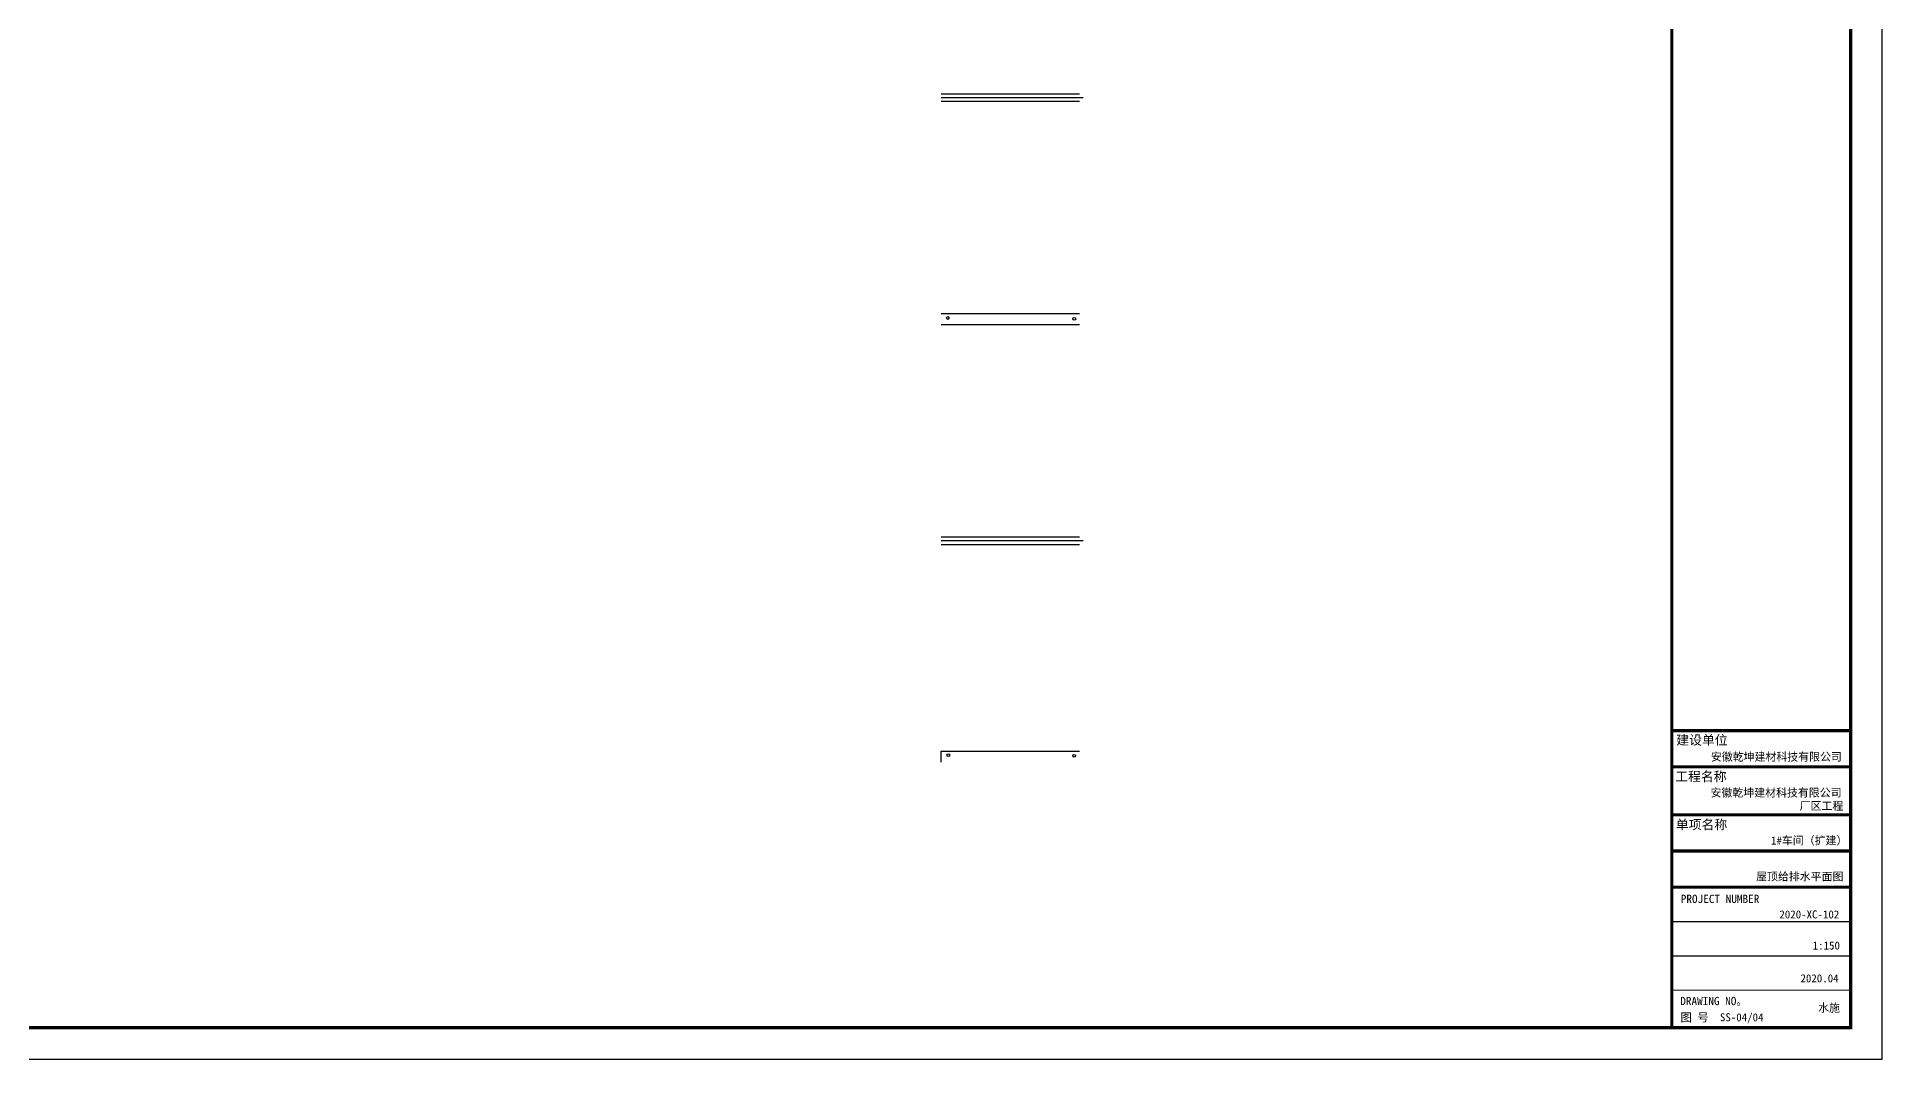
# Model space of a CAD drawing. Extents: x 4150464 to 4450492, y 483482 to 853422.
# Drawn here: x 4350462 to 4450418, y 483482 to 538840 of the extents above; entities that cross this region are included whole.
import ezdxf

# ---------------------------------------------------------------- set-up
doc = ezdxf.new("R2010")
doc.units = 0
doc.header["$LTSCALE"] = 1000
doc.header["$MEASUREMENT"] = 0
for name, color, linetype in [('PUB_TEXT', 7, 'Continuous'), ('PUB_TITLE', 4, 'Continuous'), ('图框', 7, 'Continuous'), ('落水管', 2, 'Continuous')]:
    doc.layers.add(name, color=color, linetype=linetype)
doc.styles.add('黑体', font='simhei.ttf')

msp = doc.modelspace()

# ---------------------------------------------------------------- linework, layer by layer
at = {"color": 253}
for p, q in [((4399446, 535759), (4406946, 535759)), ((4399446, 535559), (4407146, 535559)), ((4399446, 535359), (4406946, 535359)), ((4399446, 523859), (4406946, 523859)), ((4399446, 523259), (4406946, 523259)), ((4399446, 511759), (4406946, 511759)), ((4399446, 511559), (4407146, 511559)), ((4399446, 511359), (4406946, 511359)), ((4399446, 499559), (4399446, 500159)), ((4399446, 500159), (4406946, 500159))]:
    msp.add_line(p, q, dxfattribs=at)
for p, q in [((4439028, 501268), (4448546, 501268)), ((4439028, 501268), (4448546, 501268)), ((4439028, 499313), (4448549, 499313)), ((4439028, 499313), (4448549, 499313)), ((4439028, 496707), (4448583, 496707)), ((4439028, 496707), (4448583, 496707)), ((4439028, 494752), (4448583, 494752)), ((4439028, 494752), (4448583, 494752))]:
    msp.add_line(p, q)
at = {"layer": 'PUB_TITLE'}
msp.add_lwpolyline([(4248288, 483482), (4450418, 483482), (4450418, 626452), (4248288, 626452)], close=True, dxfattribs=at)
msp.add_lwpolyline([(4248288, 483482), (4450418, 483482), (4450418, 626452), (4248288, 626452)], close=True, dxfattribs=at)
at = {"layer": 'PUB_TITLE', "const_width": 170}
msp.add_lwpolyline([(4252538, 485182), (4448718, 485182), (4448718, 624752), (4252538, 624752)], close=True, dxfattribs=at)
msp.add_lwpolyline([(4252538, 485182), (4448718, 485182), (4448718, 624752), (4252538, 624752)], close=True, dxfattribs=at)
at = {"layer": '图框', "color": 4}
msp.add_line((4439028, 624752), (4439028, 485182), dxfattribs=at)
msp.add_line((4439028, 624752), (4439028, 485182), dxfattribs=at)
at = {"layer": '图框', "color": 0}
for p, q in [((4439028, 501268), (4448681, 501268)), ((4439028, 501268), (4448681, 501268)), ((4439028, 492797), (4448718, 492797)), ((4439028, 492797), (4448718, 492797))]:
    msp.add_line(p, q, dxfattribs=at)
at = {"layer": '图框', "color": 4}
for points, const_width in [([(4439028, 624752), (4439028, 485182)], 168), ([(4439028, 624752), (4439028, 485182)], 168), ([(4439028, 501268), (4448681, 501268)], 169), ([(4439028, 501268), (4448681, 501268)], 169), ([(4439028, 499313), (4448684, 499313)], 169), ([(4439028, 499313), (4448684, 499313)], 169), ([(4439028, 496707), (4448718, 496707)], 169), ([(4439028, 496707), (4448718, 496707)], 169), ([(4439028, 494752), (4448718, 494752)], 169), ([(4439028, 494752), (4448718, 494752)], 169), ([(4439028, 492797), (4448718, 492797)], 169), ([(4439028, 492797), (4448718, 492797)], 169), ([(4439028, 490929), (4448718, 490929)], 68.6), ([(4439028, 490929), (4448718, 490929)], 68.6), ([(4439028, 489064), (4448718, 489064)], 68.6), ([(4439028, 489064), (4448718, 489064)], 68.6), ([(4439028, 487214), (4448718, 487214)], 68.6), ([(4439028, 487214), (4448718, 487214)], 68.6)]:
    msp.add_lwpolyline(points, dxfattribs=dict(at, const_width=const_width))
at = {"layer": '图框', "color": 4, "const_width": 168}
msp.add_lwpolyline([(4439028, 624752), (4448718, 624752), (4448718, 485182), (4439028, 485182)], close=True, dxfattribs=at)
msp.add_lwpolyline([(4439028, 624752), (4448718, 624752), (4448718, 485182), (4439028, 485182)], close=True, dxfattribs=at)
at = {"layer": '图框', "color": 0, "const_width": 68.6}
for points in [[(4439028, 501268), (4448681, 501268)], [(4439028, 501268), (4448681, 501268)], [(4439028, 492797), (4448718, 492797)], [(4439028, 492797), (4448718, 492797)]]:
    msp.add_lwpolyline(points, dxfattribs=at)
at = {"layer": '落水管'}
for centre in [(4399808, 523618), (4406659, 523574), (4399836, 499946), (4406656, 499903)]:
    msp.add_circle(centre, 75, dxfattribs=at)

# ---------------------------------------------------------------- texts
at = {"layer": 'PUB_TEXT', "style": '黑体'}
for s, p in [('安徽乾坤建材科技有限公司', (4441143, 499637)), ('安徽乾坤建材科技有限公司', (4441143, 499637)), ('安徽乾坤建材科技有限公司', (4441127, 497693)), ('安徽乾坤建材科技有限公司', (4441127, 497693)), ('厂区工程', (4445952, 496976)), ('厂区工程', (4445952, 496976)), ('1#车间（扩建）', (4444401, 495101)), ('1#车间（扩建）', (4444401, 495101)), ('屋顶给排水平面图', (4443592, 493150)), ('2020-XC-102', (4444853, 491100)), ('1:150', (4446659, 489415)), ('2020.04', (4445997, 487640)), ('SS-04/04', (4441633, 485529)), ('水施', (4446952, 486040))]:
    msp.add_text(s, height=433.5, dxfattribs=at).set_placement(p)
at = {"layer": '图框', "color": 4, "style": '黑体'}
for s, height, p in [('建设单位', 510, (4439268, 500509)), ('建设单位', 510, (4439268, 500509)), ('工程名称', 510, (4439211, 498534)), ('工程名称', 510, (4439211, 498534)), ('单项名称', 510, (4439245, 495928)), ('单项名称', 510, (4439245, 495928)), ('DRAWING NO。', 447, (4439484, 486404)), ('DRAWING NO。', 447, (4439484, 486404)), ('图 号', 447, (4439499, 485512)), ('图 号', 447, (4439499, 485512))]:
    msp.add_text(s, height=height, dxfattribs=at).set_placement(p)
at = {"layer": '图框', "color": 0, "style": '黑体'}
msp.add_text('PROJECT NUMBER', height=447, dxfattribs=at).set_placement((4439511, 491935))
msp.add_text('PROJECT NUMBER', height=447, dxfattribs=at).set_placement((4439511, 491935))

doc.saveas('drawing.dxf')
